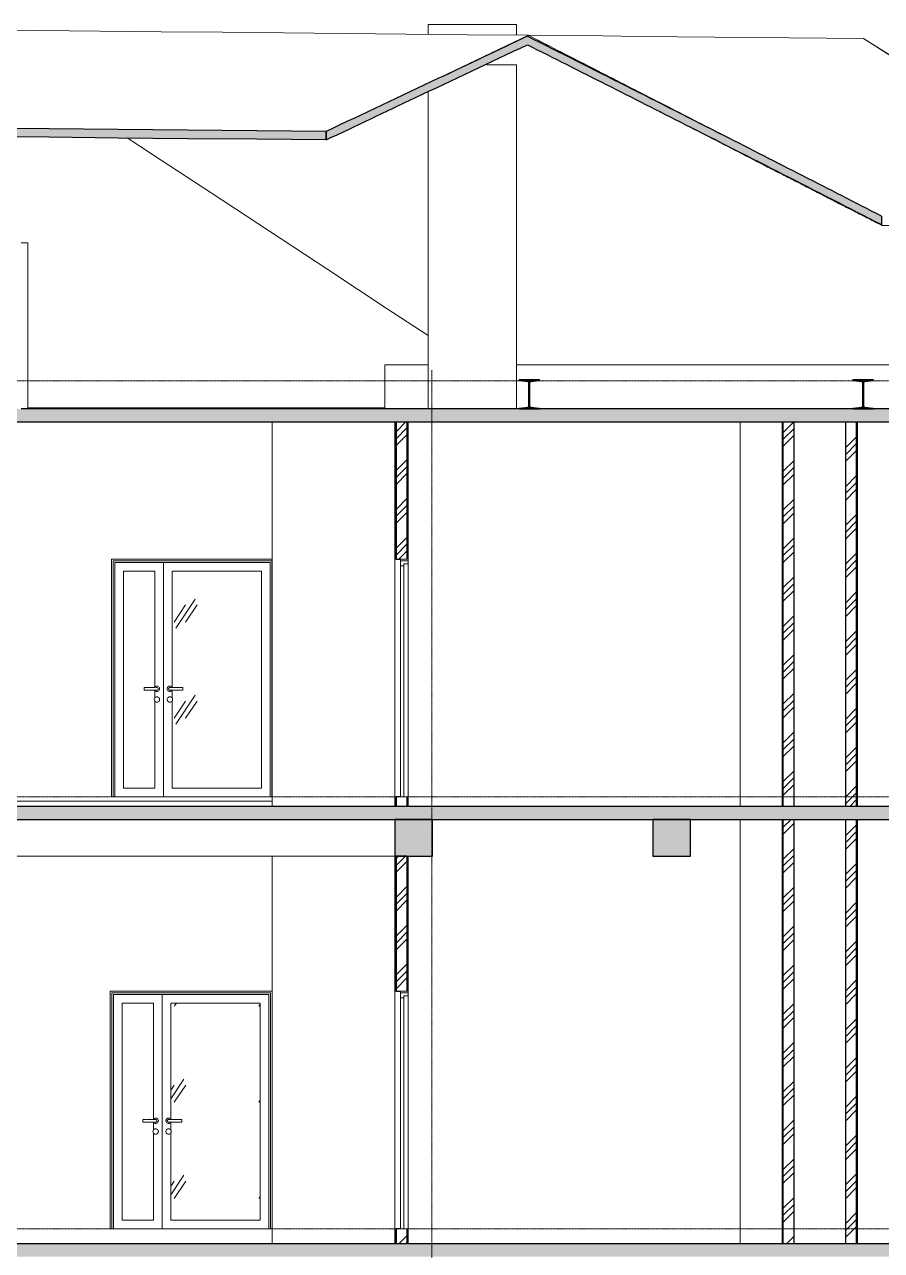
# Model space of a CAD drawing. Header units: millimetres. Extents: x -46915 to 9656, y -6969 to 19630.
# Drawn here: x -12381 to -4443, y 7749 to 19100 of the extents above; entities that cross this region are included whole.
import ezdxf

# ---------------------------------------------------------------- set-up
doc = ezdxf.new("R2010")
doc.units = ezdxf.units.MM
doc.linetypes.add('ADSK_Линия сетки', pattern=[25, 20, -2.5, 0, -2.5])
doc.linetypes.add('ADSK_Сверху', pattern=[4.5, 3, -1.5])
for name, color, linetype, lineweight in [('Двери', 7, 'Continuous', 9), ('Каркас', 7, 'Continuous', 9), ('Крыша', 7, 'Continuous', 9), ('Оси', 7, 'Continuous', 9), ('Перекрытие', 7, 'Continuous', 9), ('Стены внутренние', 7, 'Continuous', 9), ('Стены наружные', 7, 'Continuous', 9), ('Стены несущие', 7, 'Continuous', 30), ('Стены отделка', 7, 'Continuous', 30), ('Стены штриховка', 7, 'Continuous', 9), ('Уровни', 7, 'Continuous', 9)]:
    doc.layers.add(name, color=color, linetype=linetype, lineweight=lineweight)
pattern_1 = [(45, (-19354.99, -180), (-179.605, 179.605), []), (45, (-19291.49, -180), (0, 359.2102), []), (45, (-19418.49, -180), (0, 359.2102), [])]

# ---------------------------------------------------------------- blocks, each defined once
blk = doc.blocks.new('AC_Дверь_Однопольная - Д-35п 1130х2200h-2937054-Б')
at = {"layer": 'Двери'}
for p, q in [((-8827, 6150), (-8897, 6150)), ((-8897, 6150), (-8897, 6135)), ((-8897, 6135), (-8897, 6089)), ((-8897, 6135), (-8827, 6135)), ((-8827, 6135), (-8827, 6150)), ((-8827, 6105), (-8827, 6135)), ((-8867, 6089), (-8897, 6089)), ((-8897, 6089), (-8897, 3950)), ((-8827, 6105), (-8867, 6105)), ((-8867, 6105), (-8867, 6089)), ((-8867, 3950), (-8867, 6089)), ((-8827, 3950), (-8827, 6105)), ((-8897, 3950), (-8867, 3950)), ((-8867, 3950), (-8827, 3950))]:
    blk.add_line(p, q, dxfattribs=at)
blk = doc.blocks.new('AC_Дверь_Двупольная - Д-28п 1500х2200h-2930396-Б')
at = {"layer": 'Двери', "lineweight": 5}
h = blk.add_hatch(dxfattribs=at)
h.set_pattern_fill('FP_11', color=256, style=0, pattern_type=2)
h.set_pattern_definition([(236.313, (-18906.14, 442.3), (-888.898, -1778.0043), [320.523, -2884.71]), (236.313, (-18888.37, 388.96), (-888.898, -1778.0043), [192.314, -3012.917]), (236.313, (-18995.03, 388.96), (-888.898, -1778.0043), [192.314, -3012.917])])
h.paths.add_polyline_path([(-10198, 8030), (-10198, 10039), (-11026, 10039), (-11025, 8964), (-11024, 8962), (-10925, 8962), (-10925, 8938), (-11024, 8938), (-11026, 8935), (-11025, 8864), (-11024, 8863), (-11021, 8856), (-11021, 8850), (-11021, 8844), (-11026, 8832), (-11025, 8030)])
h.paths.add_polyline_path([(-10925, 8947), (-10925, 8947), (-10836, 8947)])
h.paths.add_polyline_path([(-10925, 8953), (-10925, 8953), (-10836, 8953)])
at = {"layer": 'Двери'}
for p, q in [((-10087, 10150), (-11587, 10150)), ((-11587, 10150), (-11587, 7950)), ((-10102, 10135), (-11572, 10135)), ((-11572, 10135), (-11572, 7950)), ((-11572, 7950), (-11572, 10135)), ((-11572, 10135), (-10102, 10135)), ((-11106, 10119), (-11556, 10119)), ((-11556, 10119), (-11556, 7950)), ((-11556, 10119), (-10118, 10119)), ((-11556, 7950), (-11556, 10119)), ((-10118, 10119), (-11106, 10119)), ((-11106, 10119), (-11106, 7950)), ((-11106, 7950), (-11106, 10119)), ((-10118, 7950), (-10118, 10119)), ((-10118, 10119), (-10118, 7950)), ((-10102, 10135), (-10102, 7950)), ((-10102, 10135), (-10102, 7950)), ((-11476, 8030), (-11476, 10039)), ((-11476, 10039), (-11186, 10039)), ((-11186, 8964), (-11186, 10039)), ((-11186, 10039), (-11186, 8964)), ((-11026, 8965), (-11026, 10039)), ((-11026, 10039), (-10198, 10039)), ((-10198, 8030), (-10198, 10039)), ((-10198, 10039), (-10198, 8030)), ((-11186, 8864), (-11186, 8936)), ((-11186, 8936), (-11186, 8864)), ((-11026, 8865), (-11026, 8935)), ((-11186, 8030), (-11186, 8836)), ((-11186, 8836), (-11186, 8030)), ((-11026, 8030), (-11026, 8835)), ((-11587, 7950), (-11572, 7950)), ((-11572, 7950), (-11556, 7950)), ((-11556, 7950), (-11106, 7950)), ((-11186, 8030), (-11476, 8030)), ((-11106, 7950), (-10118, 7950)), ((-10198, 8030), (-11026, 8030)), ((-10102, 7950), (-10118, 7950)), ((-10102, 7950), (-10087, 7950))]:
    blk.add_line(p, q, dxfattribs=at)
at = {"layer": 'Двери', "linetype": 'ADSK_Сверху', "lineweight": 5}
for p, q in [((-11166, 8975), (-11167, 8975)), ((-11046, 8975), (-11047, 8975)), ((-11185, 8962), (-11285, 8962)), ((-11285, 8938), (-11185, 8938)), ((-11167, 8962), (-11167, 8962)), ((-11167, 8938), (-11167, 8938)), ((-11167, 8925), (-11166, 8925)), ((-11166, 8875), (-11167, 8875)), ((-11165, 8962), (-11166, 8962)), ((-11166, 8938), (-11165, 8938)), ((-11047, 8962), (-11047, 8962)), ((-11047, 8938), (-11047, 8938)), ((-11047, 8925), (-11046, 8925)), ((-11046, 8875), (-11047, 8875)), ((-11045, 8962), (-11046, 8962)), ((-11046, 8938), (-11045, 8938)), ((-10925, 8962), (-11025, 8962)), ((-11025, 8938), (-10925, 8938)), ((-11167, 8825), (-11166, 8825)), ((-11047, 8825), (-11046, 8825))]:
    blk.add_line(p, q, dxfattribs=at)
at = {"layer": 'Двери', "linetype": 'ADSK_Сверху', "lineweight": 5, "flags": 128}
for points in [[(-11165, 8962), (-11165, 8962), (-11165, 8962), (-11165, 8962), (-11165, 8962), (-11166, 8962), (-11166, 8962), (-11166, 8962), (-11166, 8962), (-11167, 8962), (-11167, 8962), (-11167, 8962), (-11167, 8962), (-11168, 8962), (-11168, 8962), (-11169, 8962), (-11169, 8962), (-11170, 8962), (-11170, 8962), (-11171, 8962), (-11171, 8962), (-11172, 8962), (-11172, 8962), (-11173, 8962), (-11174, 8962), (-11174, 8962), (-11175, 8962), (-11176, 8962), (-11177, 8962), (-11177, 8962), (-11178, 8962), (-11179, 8962), (-11179, 8962), (-11180, 8962), (-11181, 8962), (-11182, 8962), (-11183, 8962), (-11183, 8962), (-11184, 8962), (-11185, 8962)], [(-11185, 8938), (-11184, 8938), (-11183, 8938), (-11183, 8938), (-11182, 8938), (-11181, 8938), (-11180, 8938), (-11179, 8938), (-11179, 8938), (-11178, 8938), (-11177, 8938), (-11176, 8938), (-11176, 8938), (-11175, 8938), (-11174, 8938), (-11174, 8938), (-11173, 8938), (-11172, 8938), (-11172, 8938), (-11171, 8938), (-11171, 8938), (-11170, 8938), (-11170, 8938), (-11169, 8938), (-11169, 8938), (-11168, 8938), (-11168, 8938), (-11167, 8938), (-11167, 8938), (-11167, 8938), (-11166, 8938), (-11166, 8938), (-11166, 8938), (-11166, 8938), (-11166, 8938), (-11165, 8938), (-11165, 8938), (-11165, 8938), (-11165, 8938), (-11165, 8938)], [(-11165, 8962), (-11165, 8962), (-11164, 8962), (-11164, 8962), (-11163, 8962), (-11163, 8962), (-11162, 8962), (-11162, 8962), (-11161, 8961), (-11161, 8961), (-11161, 8961), (-11160, 8961), (-11160, 8961), (-11159, 8960), (-11159, 8960), (-11158, 8960), (-11158, 8960), (-11158, 8959), (-11157, 8959), (-11157, 8959), (-11157, 8958), (-11156, 8958), (-11156, 8958), (-11156, 8957), (-11155, 8957), (-11155, 8956), (-11155, 8956), (-11155, 8956), (-11154, 8955), (-11154, 8955), (-11154, 8954), (-11154, 8954), (-11154, 8953), (-11154, 8953), (-11153, 8953), (-11153, 8952), (-11153, 8952), (-11153, 8951), (-11153, 8951), (-11153, 8950), (-11153, 8950)], [(-11153, 8950), (-11153, 8950), (-11153, 8949), (-11153, 8949), (-11153, 8948), (-11153, 8948), (-11154, 8947), (-11154, 8947), (-11154, 8946), (-11154, 8946), (-11154, 8945), (-11154, 8945), (-11155, 8944), (-11155, 8944), (-11155, 8944), (-11155, 8943), (-11156, 8943), (-11156, 8942), (-11156, 8942), (-11157, 8942), (-11157, 8941), (-11157, 8941), (-11158, 8941), (-11158, 8940), (-11158, 8940), (-11159, 8940), (-11159, 8940), (-11160, 8939), (-11160, 8939), (-11160, 8939), (-11161, 8939), (-11161, 8939), (-11162, 8939), (-11162, 8938), (-11163, 8938), (-11163, 8938), (-11164, 8938), (-11164, 8938), (-11165, 8938), (-11165, 8938), (-11165, 8938)], [(-11025, 8962), (-11026, 8962), (-11027, 8962), (-11027, 8962), (-11028, 8962), (-11029, 8962), (-11030, 8962), (-11030, 8962), (-11031, 8962), (-11032, 8962), (-11033, 8962), (-11033, 8962), (-11034, 8962), (-11035, 8962), (-11036, 8962), (-11036, 8962), (-11037, 8962), (-11038, 8962), (-11038, 8962), (-11039, 8962), (-11039, 8962), (-11040, 8962), (-11040, 8962), (-11041, 8962), (-11041, 8962), (-11042, 8962), (-11042, 8962), (-11043, 8962), (-11043, 8962), (-11043, 8962), (-11044, 8962), (-11044, 8962), (-11044, 8962), (-11045, 8962), (-11045, 8962), (-11045, 8962), (-11045, 8962), (-11045, 8962), (-11045, 8962), (-11045, 8962), (-11045, 8962)], [(-11045, 8938), (-11045, 8938), (-11045, 8938), (-11045, 8938), (-11045, 8938), (-11045, 8938), (-11045, 8938), (-11044, 8938), (-11044, 8938), (-11044, 8938), (-11044, 8938), (-11043, 8938), (-11043, 8938), (-11042, 8938), (-11042, 8938), (-11042, 8938), (-11041, 8938), (-11041, 8938), (-11040, 8938), (-11040, 8938), (-11039, 8938), (-11038, 8938), (-11038, 8938), (-11037, 8938), (-11036, 8938), (-11036, 8938), (-11035, 8938), (-11034, 8938), (-11034, 8938), (-11033, 8938), (-11032, 8938), (-11031, 8938), (-11031, 8938), (-11030, 8938), (-11029, 8938), (-11028, 8938), (-11028, 8938), (-11027, 8938), (-11026, 8938), (-11025, 8938), (-11025, 8938)]]:
    blk.add_lwpolyline(points, dxfattribs=at)
at = {"layer": 'Двери', "linetype": 'ADSK_Сверху', "lineweight": 5}
for centre, major_axis, ratio, start_param, end_param in [((-11166, 8950), (0, 25), 0.999895, 4.712389, 7.330383), ((-11046, 8950), (0, 25), 0.999895, 5.235988, 7.853982), ((-11285, 8950), (0, 12), 0.014501, 4.712389, 6.283185), ((-11285, 8950), (0, 12), 0.014501, 0.261799, 1.570796), ((-11285, 8950), (0, 12), 0.014501, 1.570796, 2.879793), ((-11285, 8950), (0, 12), 0.014501, 3.141593, 4.712389), ((-11166, 8850), (0, 25), 0.999895, 4.712389, 7.853982), ((-11166, 8950), (0, 25), 0.999895, 2.094395, 4.712389), ((-11166, 8950), (0, 12), 0.999895, 5.759587, 6.283185), ((-11166, 8950), (0, 12), 0.999895, 3.141593, 3.665191), ((-11166, 8950), (0, 12), 0.999895, 4.712389, 5.166472), ((-11166, 8950), (0, 12), 0.999895, 4.258306, 4.712389), ((-11046, 8950), (0, 25), 0.999895, 1.570796, 4.18879), ((-11046, 8850), (0, 25), 0.999895, 4.712389, 7.853982), ((-11046, 8950), (0, 12), 0.999895, 0, 1.570796), ((-11046, 8950), (0, 12), 0.999895, 1.570796, 3.141593), ((-10925, 8950), (0, 12), 0.014501, 4.712389, 6.283185), ((-10925, 8950), (0, 12), 0.014501, 3.141593, 4.712389), ((-11166, 8850), (0, 25), 0.999895, 1.570796, 4.712389), ((-11046, 8850), (0, 25), 0.999895, 1.570796, 4.712389)]:
    blk.add_ellipse(centre, major_axis=major_axis, ratio=ratio, start_param=start_param, end_param=end_param, dxfattribs=at)
blk = doc.blocks.new('AC_Дверь_Двупольная - Д-28п 1500х2200h-V36-Б')
at = {"layer": 'Двери', "lineweight": 5}
h = blk.add_hatch(dxfattribs=at)
h.set_pattern_fill('FP_12', color=256, style=0, pattern_type=2)
h.set_pattern_definition([(236.31, (-18802.83, 442.3), (-888.998, -1777.9988), [320.533, -2884.797]), (236.31, (-18785.04, 388.96), (-888.998, -1777.9988), [192.32, -3013.01]), (236.31, (-18891.72, 388.96), (-888.998, -1777.9988), [192.32, -3013.01])])
h.paths.add_polyline_path([(-10186, 12030), (-10186, 14039), (-11014, 14039), (-11014, 12965), (-11012, 12962), (-10914, 12962), (-10914, 12938), (-11012, 12938), (-11014, 12935), (-11014, 12865), (-11012, 12862), (-11010, 12856), (-11009, 12850), (-11010, 12844), (-11014, 12832), (-11014, 12030)])
h.paths.add_polyline_path([(-10914, 12947), (-10914, 12947), (-10836, 12947)])
h.paths.add_polyline_path([(-10914, 12953), (-10914, 12953), (-10836, 12953)])
h.paths.add_polyline_path([(-10914, 12956), (-10914, 12956), (-10836, 12956)])
at = {"layer": 'Двери'}
for p, q in [((-10087, 14150), (-11575, 14150)), ((-11575, 14150), (-11575, 11950)), ((-10090, 14135), (-11560, 14135)), ((-11560, 14135), (-11560, 11950)), ((-11560, 11950), (-11560, 14135)), ((-11560, 14135), (-10090, 14135)), ((-11094, 14119), (-11544, 14119)), ((-11544, 14119), (-11544, 11950)), ((-11544, 14119), (-10106, 14119)), ((-11544, 11950), (-11544, 14119)), ((-10106, 14119), (-11094, 14119)), ((-11094, 14119), (-11094, 11950)), ((-11094, 11950), (-11094, 14119)), ((-10106, 11950), (-10106, 14119)), ((-10106, 14119), (-10106, 11950)), ((-10090, 14135), (-10090, 11950)), ((-10090, 14135), (-10090, 11950)), ((-11464, 12030), (-11464, 14039)), ((-11464, 14039), (-11174, 14039)), ((-11174, 14039), (-11174, 12965)), ((-11014, 12965), (-11014, 14039)), ((-11014, 14039), (-10186, 14039)), ((-10186, 14039), (-10186, 12030)), ((-11174, 12935), (-11174, 12865)), ((-11174, 12835), (-11174, 12030)), ((-11014, 12865), (-11014, 12935)), ((-11014, 12030), (-11014, 12835)), ((-11575, 11950), (-11560, 11950)), ((-11560, 11950), (-11544, 11950)), ((-11544, 11950), (-11094, 11950)), ((-11174, 12030), (-11464, 12030)), ((-11094, 11950), (-10106, 11950)), ((-10186, 12030), (-11014, 12030)), ((-10090, 11950), (-10106, 11950)), ((-10090, 11950), (-10087, 11950))]:
    blk.add_line(p, q, dxfattribs=at)
at = {"layer": 'Двери', "linetype": 'ADSK_Сверху', "lineweight": 5}
for p, q in [((-11174, 12962), (-11274, 12962)), ((-11154, 12975), (-11154, 12975)), ((-11153, 12962), (-11154, 12962)), ((-11154, 12962), (-11154, 12962)), ((-11034, 12975), (-11034, 12975)), ((-11033, 12962), (-11034, 12962)), ((-11034, 12962), (-11034, 12962)), ((-10914, 12962), (-11014, 12962)), ((-11274, 12938), (-11174, 12938)), ((-11154, 12938), (-11154, 12938)), ((-11154, 12938), (-11153, 12938)), ((-11154, 12925), (-11154, 12925)), ((-11154, 12875), (-11154, 12875)), ((-11034, 12938), (-11034, 12938)), ((-11034, 12938), (-11033, 12938)), ((-11034, 12925), (-11034, 12925)), ((-11034, 12875), (-11034, 12875)), ((-11014, 12938), (-10914, 12938)), ((-11154, 12825), (-11154, 12825)), ((-11034, 12825), (-11034, 12825))]:
    blk.add_line(p, q, dxfattribs=at)
at = {"layer": 'Двери', "linetype": 'ADSK_Сверху', "lineweight": 5, "flags": 128}
for points in [[(-11154, 12962), (-11154, 12962), (-11154, 12962), (-11154, 12962), (-11154, 12962), (-11154, 12962), (-11154, 12962), (-11155, 12962), (-11155, 12962), (-11155, 12962), (-11155, 12962), (-11156, 12962), (-11156, 12962), (-11157, 12962), (-11157, 12962), (-11157, 12962), (-11158, 12962), (-11158, 12962), (-11159, 12962), (-11159, 12962), (-11160, 12962), (-11161, 12962), (-11161, 12962), (-11162, 12962), (-11162, 12962), (-11163, 12962), (-11164, 12962), (-11164, 12962), (-11165, 12962), (-11166, 12962), (-11167, 12962), (-11167, 12962), (-11168, 12962), (-11169, 12962), (-11170, 12962), (-11171, 12962), (-11171, 12962), (-11172, 12962), (-11173, 12962), (-11174, 12962), (-11174, 12962)], [(-11046, 12950), (-11046, 12950), (-11046, 12951), (-11046, 12951), (-11046, 12952), (-11046, 12952), (-11046, 12953), (-11045, 12953), (-11045, 12954), (-11045, 12954), (-11045, 12955), (-11045, 12955), (-11045, 12956), (-11044, 12956), (-11044, 12956), (-11044, 12957), (-11043, 12957), (-11043, 12958), (-11043, 12958), (-11043, 12958), (-11042, 12959), (-11042, 12959), (-11042, 12959), (-11041, 12960), (-11041, 12960), (-11040, 12960), (-11040, 12960), (-11040, 12961), (-11039, 12961), (-11039, 12961), (-11038, 12961), (-11038, 12961), (-11037, 12961), (-11037, 12962), (-11036, 12962), (-11036, 12962), (-11035, 12962), (-11035, 12962), (-11034, 12962), (-11034, 12962), (-11034, 12962)], [(-11034, 12938), (-11034, 12938), (-11035, 12938), (-11035, 12938), (-11036, 12938), (-11036, 12938), (-11037, 12938), (-11037, 12938), (-11038, 12939), (-11038, 12939), (-11039, 12939), (-11039, 12939), (-11039, 12939), (-11040, 12940), (-11040, 12940), (-11041, 12940), (-11041, 12940), (-11041, 12941), (-11042, 12941), (-11042, 12941), (-11042, 12942), (-11043, 12942), (-11043, 12942), (-11043, 12943), (-11044, 12943), (-11044, 12944), (-11044, 12944), (-11044, 12944), (-11045, 12945), (-11045, 12945), (-11045, 12946), (-11045, 12946), (-11045, 12947), (-11045, 12947), (-11046, 12947), (-11046, 12948), (-11046, 12948), (-11046, 12949), (-11046, 12949), (-11046, 12950), (-11046, 12950)], [(-11014, 12962), (-11015, 12962), (-11016, 12962), (-11016, 12962), (-11017, 12962), (-11018, 12962), (-11019, 12962), (-11019, 12962), (-11020, 12962), (-11021, 12962), (-11022, 12962), (-11022, 12962), (-11023, 12962), (-11024, 12962), (-11025, 12962), (-11025, 12962), (-11026, 12962), (-11026, 12962), (-11027, 12962), (-11028, 12962), (-11028, 12962), (-11029, 12962), (-11029, 12962), (-11030, 12962), (-11030, 12962), (-11031, 12962), (-11031, 12962), (-11032, 12962), (-11032, 12962), (-11032, 12962), (-11033, 12962), (-11033, 12962), (-11033, 12962), (-11033, 12962), (-11033, 12962), (-11034, 12962), (-11034, 12962), (-11034, 12962), (-11034, 12962), (-11034, 12962)], [(-11174, 12938), (-11173, 12938), (-11172, 12938), (-11172, 12938), (-11171, 12938), (-11170, 12938), (-11169, 12938), (-11168, 12938), (-11168, 12938), (-11167, 12938), (-11166, 12938), (-11165, 12938), (-11165, 12938), (-11164, 12938), (-11163, 12938), (-11163, 12938), (-11162, 12938), (-11161, 12938), (-11161, 12938), (-11160, 12938), (-11160, 12938), (-11159, 12938), (-11158, 12938), (-11158, 12938), (-11158, 12938), (-11157, 12938), (-11157, 12938), (-11156, 12938), (-11156, 12938), (-11156, 12938), (-11155, 12938), (-11155, 12938), (-11155, 12938), (-11155, 12938), (-11154, 12938), (-11154, 12938), (-11154, 12938), (-11154, 12938), (-11154, 12938), (-11154, 12938)], [(-11034, 12938), (-11034, 12938), (-11034, 12938), (-11034, 12938), (-11034, 12938), (-11033, 12938), (-11033, 12938), (-11033, 12938), (-11033, 12938), (-11033, 12938), (-11032, 12938), (-11032, 12938), (-11032, 12938), (-11031, 12938), (-11031, 12938), (-11030, 12938), (-11030, 12938), (-11029, 12938), (-11029, 12938), (-11028, 12938), (-11028, 12938), (-11027, 12938), (-11027, 12938), (-11026, 12938), (-11025, 12938), (-11025, 12938), (-11024, 12938), (-11023, 12938), (-11023, 12938), (-11022, 12938), (-11021, 12938), (-11020, 12938), (-11020, 12938), (-11019, 12938), (-11018, 12938), (-11017, 12938), (-11016, 12938), (-11016, 12938), (-11015, 12938), (-11014, 12938), (-11014, 12938)]]:
    blk.add_lwpolyline(points, dxfattribs=at)
at = {"layer": 'Двери', "linetype": 'ADSK_Сверху', "lineweight": 5}
for centre, major_axis, ratio, start_param, end_param in [((-11274, 12950), (0, 12), 0.003169, 0, 1.570796), ((-11274, 12950), (0, 12), 0.003169, 1.570796, 3.141593), ((-11154, 12950), (0, 25), 0.999995, 4.712389, 7.330383), ((-11154, 12950), (0, 25), 0.999995, 2.094395, 4.712389), ((-11154, 12950), (0, 12), 0.999995, 5.759587, 6.283185), ((-11154, 12950), (0, 12), 0.999995, 4.712389, 5.497787), ((-11154, 12950), (0, 12), 0.999995, 3.926991, 4.712389), ((-11034, 12950), (0, 25), 0.999995, 5.235988, 7.853982), ((-11034, 12950), (0, 25), 0.999995, 1.570796, 4.18879), ((-11034, 12950), (0, 12), 0.999995, 1.06196, 1.570796), ((-11034, 12950), (0, 12), 0.999995, 1.570796, 2.079633), ((-11034, 12950), (0, 12), 0.999995, 0, 0.523599), ((-10914, 12950), (0, 12), 0.003169, 0, 1.570796), ((-10914, 12950), (0, 12), 0.003169, 4.712389, 5.759587), ((-10914, 12950), (0, 12), 0.003169, 1.570796, 3.141593), ((-10914, 12950), (0, 12), 0.003169, 3.665191, 4.712389), ((-11154, 12850), (0, 25), 0.999995, 4.712389, 7.853982), ((-11154, 12850), (0, 25), 0.999995, 1.570796, 4.712389), ((-11154, 12950), (0, 12), 0.999995, 3.141593, 3.665191), ((-11034, 12850), (0, 25), 0.999995, 4.712389, 7.853982), ((-11034, 12850), (0, 25), 0.999995, 1.570796, 4.712389), ((-11034, 12950), (0, 12), 0.999995, 2.617994, 3.141593)]:
    blk.add_ellipse(centre, major_axis=major_axis, ratio=ratio, start_param=start_param, end_param=end_param, dxfattribs=at)
blk = doc.blocks.new('C-образный профиль _ГОСТ 8240-89_ Балки - _ 27-2883037-Б')
at = {"layer": 'Каркас', "true_color": 0xc0c0c0}
h = blk.add_hatch(color=9, dxfattribs=at)
h.paths.add_polyline_path([(-4704, 15545), (-4707, 15544), (-4708, 15541)])
h.paths.add_polyline_path([(-4613, 15540), (-4613, 15810), (-4708, 15810), (-4704, 15805), (-4629, 15796), (-4622, 15792), (-4619, 15785), (-4619, 15565), (-4622, 15558), (-4629, 15554), (-4704, 15545), (-4708, 15540)])
at = {"layer": 'Каркас', "lineweight": 30}
for p, q in [((-4613, 15810), (-4708, 15810)), ((-4708, 15810), (-4708, 15809)), ((-4704, 15805), (-4629, 15796)), ((-4619, 15785), (-4619, 15565)), ((-4613, 15540), (-4613, 15810)), ((-4629, 15554), (-4704, 15545)), ((-4708, 15541), (-4708, 15540)), ((-4708, 15540), (-4613, 15540))]:
    blk.add_line(p, q, dxfattribs=at)
for centre, radius, start, end in [((-4704, 15809), 4.5, 180, 263.1572), ((-4630, 15785), 11, 0, 83.1572), ((-4630, 15565), 11, 276.8428, 0), ((-4704, 15541), 4.5, 96.8428, 180)]:
    blk.add_arc(centre, radius, start, end, dxfattribs=at)
blk = doc.blocks.new('C-образный профиль _ГОСТ 8240-89_ Балки - _ 27-2883038-Б')
at = {"layer": 'Каркас', "true_color": 0xc0c0c0}
h = blk.add_hatch(color=9, dxfattribs=at)
h.paths.add_polyline_path([(-4522, 15805), (-4519, 15806), (-4518, 15809)])
h.paths.add_polyline_path([(-4613, 15540), (-4518, 15540), (-4522, 15545), (-4598, 15554), (-4605, 15558), (-4607, 15565), (-4607, 15785), (-4605, 15792), (-4598, 15796), (-4522, 15805), (-4518, 15810), (-4613, 15810), (-4613, 15601)])
at = {"layer": 'Каркас', "lineweight": 30}
for p, q in [((-4518, 15810), (-4613, 15810)), ((-4613, 15810), (-4613, 15540)), ((-4607, 15565), (-4607, 15785)), ((-4598, 15796), (-4522, 15805)), ((-4518, 15809), (-4518, 15810)), ((-4522, 15545), (-4598, 15554)), ((-4613, 15540), (-4518, 15540)), ((-4518, 15540), (-4518, 15541))]:
    blk.add_line(p, q, dxfattribs=at)
for centre, radius, start, end in [((-4596, 15785), 11, 96.8428, 180), ((-4523, 15809), 4.5, 276.8428, 0), ((-4596, 15565), 11, 180, 263.1572), ((-4523, 15541), 4.5, 0, 83.1572)]:
    blk.add_arc(centre, radius, start, end, dxfattribs=at)
blk = doc.blocks.new('C-образный профиль _ГОСТ 8240-89_ Балки - _ 27-2883039-Б')
at = {"layer": 'Каркас', "true_color": 0xc0c0c0}
h = blk.add_hatch(color=9, dxfattribs=at)
h.paths.add_polyline_path([(-7796, 15545), (-7799, 15544), (-7800, 15541)])
h.paths.add_polyline_path([(-7705, 15540), (-7705, 15810), (-7800, 15810), (-7796, 15805), (-7720, 15796), (-7714, 15792), (-7711, 15785), (-7711, 15565), (-7714, 15558), (-7720, 15554), (-7796, 15545), (-7800, 15540)])
at = {"layer": 'Каркас', "lineweight": 30}
for p, q in [((-7705, 15810), (-7800, 15810)), ((-7800, 15810), (-7800, 15809)), ((-7796, 15805), (-7720, 15796)), ((-7711, 15785), (-7711, 15565)), ((-7705, 15540), (-7705, 15810)), ((-7720, 15554), (-7796, 15545)), ((-7800, 15541), (-7800, 15540)), ((-7800, 15540), (-7705, 15540))]:
    blk.add_line(p, q, dxfattribs=at)
for centre, radius, start, end in [((-7795, 15809), 4.5, 180, 263.1572), ((-7722, 15785), 11, 0, 83.1572), ((-7722, 15565), 11, 276.8428, 0), ((-7795, 15541), 4.5, 96.8428, 180)]:
    blk.add_arc(centre, radius, start, end, dxfattribs=at)
blk = doc.blocks.new('C-образный профиль _ГОСТ 8240-89_ Балки - _ 27-2883040-Б')
at = {"layer": 'Каркас', "true_color": 0xc0c0c0}
h = blk.add_hatch(color=9, dxfattribs=at)
h.paths.add_polyline_path([(-7614, 15805), (-7611, 15806), (-7610, 15809)])
h.paths.add_polyline_path([(-7705, 15540), (-7610, 15540), (-7614, 15545), (-7689, 15554), (-7696, 15558), (-7699, 15565), (-7699, 15785), (-7696, 15792), (-7689, 15796), (-7614, 15805), (-7610, 15810), (-7705, 15810), (-7705, 15601)])
at = {"layer": 'Каркас', "lineweight": 30}
for p, q in [((-7610, 15810), (-7705, 15810)), ((-7705, 15810), (-7705, 15540)), ((-7699, 15565), (-7699, 15785)), ((-7689, 15796), (-7614, 15805)), ((-7610, 15809), (-7610, 15810)), ((-7614, 15545), (-7689, 15554)), ((-7705, 15540), (-7610, 15540)), ((-7610, 15540), (-7610, 15541))]:
    blk.add_line(p, q, dxfattribs=at)
for centre, radius, start, end in [((-7688, 15785), 11, 96.8428, 180), ((-7614, 15809), 4.5, 276.8428, 0), ((-7688, 15565), 11, 180, 263.1572), ((-7614, 15541), 4.5, 0, 83.1572)]:
    blk.add_arc(centre, radius, start, end, dxfattribs=at)

msp = doc.modelspace()

# ---------------------------------------------------------------- hatches: boundary and pattern name
at = {"layer": 'Каркас', "true_color": 0xc0c0c0}
for points in [[(-8601, 11400), (-8601, 11740), (-8951, 11740), (-8951, 11400)], [(-6562, 11400), (-6212, 11400), (-6212, 11740), (-6562, 11740), (-6562, 11648)]]:
    msp.add_hatch(color=9, dxfattribs=at).paths.add_polyline_path(points)
at = {"layer": 'Крыша', "true_color": 0xc0c0c0}
msp.add_hatch(color=9, dxfattribs=at).paths.add_polyline_path([(-4443, 17247), (-4443, 17326), (-5170, 17698), (-6263, 18254), (-7357, 18807), (-7722, 18991), (-9588, 18109), (-9588, 18031), (-7723, 18913), (-6628, 18360), (-5535, 17805), (-4806, 17434)])
h = msp.add_hatch(color=9, dxfattribs=at)
h.paths.add_polyline_path([(559, 15600), (559, 15682), (-1924, 17256), (-1924, 17173), (-449, 16238)])
h.paths.add_polyline_path([(-21576, 15931), (-20090, 16452), (-18579, 16979), (-17434, 17376), (-16052, 17854), (-15361, 18090), (-9588, 18034), (-9588, 18109), (-15361, 18165), (-16743, 17689), (-18125, 17211), (-19506, 16730), (-20886, 16247), (-21576, 16005)])
at = {"layer": 'Перекрытие', "true_color": 0xc0c0c0}
for points in [[(-537, 15420), (-537, 15540), (-12657, 15540), (-12657, 15420), (-1960, 15420)], [(-520, 11740), (-520, 11860), (-12669, 11860), (-12669, 11740), (-1960, 11740)], [(-8003, 7690), (-530, 7690), (-530, 7810), (-12656, 7810), (-12656, 7690), (-9514, 7690)]]:
    msp.add_hatch(color=9, dxfattribs=at).paths.add_polyline_path(points)
at = {"layer": 'Стены внутренние', "lineweight": 5}
h = msp.add_hatch(dxfattribs=at)
h.set_pattern_fill('FP_3', color=256, style=0, pattern_type=2)
h.set_pattern_definition(pattern_1)
h.paths.add_polyline_path([(-8839, 11860), (-8839, 11950), (-8939, 11950), (-8939, 11860), (-8867, 11860)])
h.paths.add_polyline_path([(-8897, 14150), (-8839, 14150), (-8839, 15420), (-8939, 15420), (-8939, 14150)])
h = msp.add_hatch(dxfattribs=at)
h.set_pattern_fill('FP_3', color=256, style=0, pattern_type=2)
h.set_pattern_definition(pattern_1)
h.paths.add_polyline_path([(-5352, 11860), (-5252, 11860), (-5252, 15420), (-5352, 15420), (-5352, 13229)])
h = msp.add_hatch(dxfattribs=at)
h.set_pattern_fill('FP_3', color=256, style=0, pattern_type=2)
h.set_pattern_definition(pattern_1)
h.paths.add_polyline_path([(-4677, 11860), (-4677, 15420), (-4777, 15420), (-4777, 11860)])
h = msp.add_hatch(dxfattribs=at)
h.set_pattern_fill('FP_3', color=256, style=0, pattern_type=2)
h.set_pattern_definition(pattern_1)
h.paths.add_polyline_path([(-5252, 7810), (-5252, 11740), (-5352, 11740), (-5352, 7810)])
h = msp.add_hatch(dxfattribs=at)
h.set_pattern_fill('FP_3', color=256, style=0, pattern_type=2)
h.set_pattern_definition(pattern_1)
h.paths.add_polyline_path([(-4677, 7810), (-4677, 11740), (-4777, 11740), (-4777, 7810)])
h = msp.add_hatch(dxfattribs=at)
h.set_pattern_fill('FP_3', color=256, style=0, pattern_type=2)
h.set_pattern_definition(pattern_1)
h.paths.add_polyline_path([(-8897, 7810), (-8839, 7810), (-8839, 7950), (-8939, 7950), (-8939, 7810)])
h.paths.add_polyline_path([(-8897, 10150), (-8839, 10150), (-8839, 11400), (-8939, 11400), (-8939, 10150)])

# ---------------------------------------------------------------- linework, layer by layer
at = {"layer": 'Каркас', "lineweight": 30}
for p, q in [((-8601, 11740), (-8951, 11740)), ((-8951, 11740), (-8951, 11400)), ((-8601, 11400), (-8601, 11740)), ((-6212, 11740), (-6562, 11740)), ((-6562, 11740), (-6562, 11400)), ((-6212, 11400), (-6212, 11740)), ((-8951, 11400), (-8601, 11400)), ((-6562, 11400), (-6212, 11400))]:
    msp.add_line(p, q, dxfattribs=at)
at = {"layer": 'Каркас'}
msp.add_line((-12535, 11400), (-8951, 11400), dxfattribs=at)
at = {"layer": 'Крыша'}
for p, q in [((-4608, 18970), (-1924, 17256)), ((-4884, 17552), (-4870, 17545))]:
    msp.add_line(p, q, dxfattribs=at)
at = {"layer": 'Крыша', "lineweight": 30}
for p, q in [((-9588, 18109), (-9588, 18031)), ((-9588, 18034), (-9588, 18109)), ((-4443, 17326), (-4443, 17241))]:
    msp.add_line(p, q, dxfattribs=at)
at = {"layer": 'Крыша', "flags": 128}
for points in [[(-7713, 19000), (-8280, 19006), (-8847, 19011), (-9414, 19017), (-9981, 19022), (-10548, 19028), (-11115, 19033), (-11682, 19039), (-12250, 19044), (-12817, 19050)], [(-12817, 19050), (-12250, 19044), (-11682, 19039), (-11115, 19033), (-10548, 19028), (-9981, 19022), (-9414, 19017), (-8847, 19011), (-8280, 19006), (-7713, 19000)], [(-7713, 19000), (-8338, 18703), (-8963, 18406), (-9588, 18109)], [(-9588, 18109), (-8963, 18406), (-8338, 18703), (-7713, 19000)], [(-4608, 18970), (-4953, 18973), (-5298, 18977), (-5643, 18980), (-5988, 18983), (-6333, 18987), (-6678, 18990), (-7023, 18994), (-7368, 18997), (-7713, 19000)], [(-7713, 19000), (-7368, 18997), (-7023, 18994), (-6678, 18990), (-6333, 18987), (-5988, 18983), (-5643, 18980), (-5298, 18977), (-4953, 18973), (-4608, 18970)], [(-1924, 17256), (-2461, 17599), (-2997, 17942), (-3534, 18284), (-4071, 18627), (-4608, 18970)], [(-4608, 18970), (-4028, 18606), (-3449, 18241), (-2870, 17877), (-2291, 17512), (-1711, 17148), (-1132, 16783), (-553, 16419), (26, 16054), (606, 15690)], [(-8113, 18729), (-8097, 18728), (-8006, 18728), (-7915, 18727), (-7824, 18726)], [(-11429, 18052), (-11194, 17897), (-10653, 17542), (-10112, 17186), (-9571, 16831), (-9031, 16475), (-8643, 16220)]]:
    msp.add_lwpolyline(points, dxfattribs=at)
at = {"layer": 'Крыша', "lineweight": 30, "flags": 128}
for points in [[(-9588, 18109), (-10230, 18115), (-10871, 18121), (-11512, 18128), (-12154, 18134), (-12795, 18140), (-13436, 18146), (-14078, 18153), (-14719, 18159), (-15361, 18165)], [(-15361, 18090), (-14719, 18084), (-14078, 18077), (-13436, 18071), (-12795, 18065), (-12154, 18059), (-11512, 18052), (-10871, 18046), (-10230, 18040), (-9588, 18034)]]:
    msp.add_lwpolyline(points, dxfattribs=at)
at = {"layer": 'Крыша', "lineweight": 30}
for points in [[(-7722, 18991), (-7999, 18860), (-8621, 18566), (-9243, 18272), (-9588, 18109)], [(-4443, 17326), (-4927, 17575), (-6019, 18132), (-7114, 18685), (-7722, 18991)], [(-9588, 18031), (-9312, 18162), (-8691, 18456), (-8069, 18750), (-7723, 18913)], [(-7723, 18913), (-7236, 18668), (-6141, 18115), (-5049, 17558), (-4443, 17247)], [(-4443, 17241), (-4069, 17231), (-3230, 17207), (-2390, 17183), (-1924, 17170)]]:
    msp.add_open_spline(points, degree=3, knots=[0, 0, 0, 0, 0.444444, 1, 1, 1, 1], dxfattribs=at)
at = {"layer": 'Крыша'}
for points in [[(-7713, 19000), (-7715, 18999), (-7718, 18995), (-7721, 18992), (-7722, 18991)], [(-4714, 17386), (-4624, 17340), (-4533, 17294), (-4443, 17247)]]:
    msp.add_open_spline(points, degree=3, dxfattribs=at)
for points, knots in [([(-4986, 17604), (-5168, 17697), (-5712, 17976), (-6621, 18441), (-7349, 18814), (-7713, 19000)], [0.1666667, 0.1666667, 0.1666667, 0.1666667, 0.3333333, 0.6666667, 1, 1, 1, 1]), ([(-7713, 19000), (-7622, 18954), (-7440, 18861), (-7076, 18674), (-6803, 18535), (-6621, 18441)], [0, 0, 0, 0, 0.0833333, 0.1666667, 0.3333333, 0.3333333, 0.3333333, 0.3333333]), ([(-4443, 17241), (-4488, 17265), (-4578, 17311), (-4714, 17380), (-4828, 17438), (-4918, 17485), (-5009, 17531), (-5122, 17589), (-5258, 17659), (-5395, 17728), (-5667, 17868), (-6076, 18077), (-6502, 18295), (-6746, 18420), (-6808, 18451)], [0, 0, 0, 0, 0.0416667, 0.0833333, 0.125, 0.1458333, 0.1666667, 0.2083333, 0.25, 0.2916667, 0.3333333, 0.5, 0.6666667, 0.7238463, 0.7238463, 0.7238463, 0.7238463]), ([(-6621, 18441), (-6439, 18348), (-6167, 18209), (-5803, 18023), (-5576, 17906), (-5427, 17830), (-5368, 17800), (-5354, 17793)], [0.3333333, 0.3333333, 0.3333333, 0.3333333, 0.5, 0.5833333, 0.6666667, 0.7083333, 0.720624, 0.720624, 0.720624, 0.720624])]:
    msp.add_open_spline(points, degree=3, knots=knots, dxfattribs=at)
at = {"layer": 'Оси', "linetype": 'ADSK_Линия сетки'}
msp.add_line((-8607, -6169), (-8607, 15900), dxfattribs=at)
at = {"layer": 'Перекрытие', "lineweight": 30}
for p, q in [((-537, 15540), (-12412, 15540)), ((-12657, 15420), (-537, 15420)), ((-520, 11860), (-12669, 11860)), ((-12669, 11740), (-520, 11740)), ((-530, 7810), (-12656, 7810))]:
    msp.add_line(p, q, dxfattribs=at)
at = {"layer": 'Перекрытие'}
msp.add_line((-12350, 15550), (-9042, 15550), dxfattribs=at)
at = {"layer": 'Стены внутренние'}
for p, q in [((-7824, 19100), (-8643, 19100)), ((-8643, 19100), (-8643, 19009)), ((-7824, 19100), (-7824, 19001)), ((-7824, 18726), (-7824, 15540)), ((-8643, 18479), (-8643, 15540)), ((-12350, 17080), (-12412, 17080)), ((-12350, 15540), (-12350, 17080)), ((-10087, 15420), (-10087, 11860)), ((-5751, 15420), (-5751, 11860)), ((-11575, 14150), (-10087, 14150)), ((-11575, 11950), (-11575, 14150)), ((-8951, 11950), (-8951, 14150)), ((-10087, 11950), (-11575, 11950)), ((-12535, 11910), (-10087, 11910)), ((-5751, 11740), (-5751, 7810)), ((-10087, 11400), (-10087, 7810)), ((-11587, 7950), (-11587, 10150)), ((-11587, 10150), (-10087, 10150)), ((-8951, 7950), (-8951, 10150)), ((-10087, 7950), (-11587, 7950))]:
    msp.add_line(p, q, dxfattribs=at)
at = {"layer": 'Стены наружные'}
for p, q in [((-8643, 15950), (-9042, 15950)), ((-9042, 15950), (-9042, 15540)), ((-660, 15950), (-7824, 15950))]:
    msp.add_line(p, q, dxfattribs=at)
at = {"layer": 'Стены несущие'}
for p, q in [((-8939, 15420), (-8939, 14150)), ((-8839, 15420), (-8839, 14150)), ((-5352, 11860), (-5352, 15420)), ((-5252, 11860), (-5252, 15420)), ((-4777, 15420), (-4777, 11860)), ((-4677, 15420), (-4677, 11860)), ((-8939, 14150), (-8897, 14150)), ((-8897, 11950), (-8939, 11950)), ((-8939, 11950), (-8939, 11860)), ((-8839, 11950), (-8839, 11860)), ((-5352, 7810), (-5352, 11740)), ((-5252, 7810), (-5252, 11740)), ((-4777, 11740), (-4777, 7810)), ((-4677, 11740), (-4677, 7810)), ((-8839, 11400), (-8939, 11400)), ((-8939, 11400), (-8939, 10150)), ((-8839, 11400), (-8839, 10150)), ((-8939, 10150), (-8897, 10150)), ((-8897, 7950), (-8939, 7950)), ((-8939, 7950), (-8939, 7810)), ((-8839, 7950), (-8839, 7810))]:
    msp.add_line(p, q, dxfattribs=at)
at = {"layer": 'Стены отделка', "lineweight": 5}
for p, q in [((-8951, 15420), (-8951, 14150)), ((-8827, 14150), (-8827, 15420)), ((-5364, 15420), (-5364, 11860)), ((-4665, 11860), (-4665, 15420)), ((-8951, 14150), (-8939, 14150)), ((-8939, 11950), (-8951, 11950)), ((-8951, 11950), (-8951, 11860)), ((-8827, 11860), (-8827, 11950)), ((-5364, 11740), (-5364, 7810)), ((-4665, 7810), (-4665, 11740)), ((-8939, 11400), (-8951, 11400)), ((-8951, 11400), (-8951, 10150)), ((-8827, 11400), (-8839, 11400)), ((-8827, 10150), (-8827, 11400)), ((-8951, 10150), (-8939, 10150)), ((-8939, 7950), (-8951, 7950)), ((-8951, 7950), (-8951, 7810)), ((-8827, 7810), (-8827, 7950))]:
    msp.add_line(p, q, dxfattribs=at)
at = {"layer": 'Стены штриховка'}
for p, q in [((-8949, 15420), (-8949, 14150)), ((-8829, 15420), (-8829, 14150)), ((-5362, 11860), (-5362, 15420)), ((-4667, 15420), (-4667, 11860)), ((-8949, 11950), (-8949, 11860)), ((-8829, 11950), (-8829, 11860)), ((-5362, 7810), (-5362, 11740)), ((-4667, 11740), (-4667, 7810)), ((-8949, 11400), (-8949, 10150)), ((-8829, 11400), (-8829, 10150)), ((-8949, 7950), (-8949, 7810)), ((-8829, 7950), (-8829, 7810))]:
    msp.add_line(p, q, dxfattribs=at)
at = {"layer": 'Уровни', "linetype": 'ADSK_Линия сетки', "lineweight": 20}
for p, q in [((5133, 15800), (-46915, 15800)), ((5133, 11950), (-46915, 11950)), ((5133, 7950), (-46915, 7950))]:
    msp.add_line(p, q, dxfattribs=at)

# ---------------------------------------------------------------- block references
at = {"layer": 'Двери'}
for name, p in [('AC_Дверь_Двупольная - Д-28п 1500х2200h-V36-Б', (0, 0)), ('AC_Дверь_Однопольная - Д-35п 1130х2200h-2937054-Б', (0, 8000)), ('AC_Дверь_Двупольная - Д-28п 1500х2200h-2930396-Б', (0, 0)), ('AC_Дверь_Однопольная - Д-35п 1130х2200h-2937054-Б', (0, 4000))]:
    msp.add_blockref(name, p, dxfattribs=at)
at = {"layer": 'Каркас'}
for name in ['C-образный профиль _ГОСТ 8240-89_ Балки - _ 27-2883039-Б', 'C-образный профиль _ГОСТ 8240-89_ Балки - _ 27-2883040-Б', 'C-образный профиль _ГОСТ 8240-89_ Балки - _ 27-2883037-Б', 'C-образный профиль _ГОСТ 8240-89_ Балки - _ 27-2883038-Б']:
    msp.add_blockref(name, (0, 0), dxfattribs=at)

doc.saveas('drawing.dxf')
